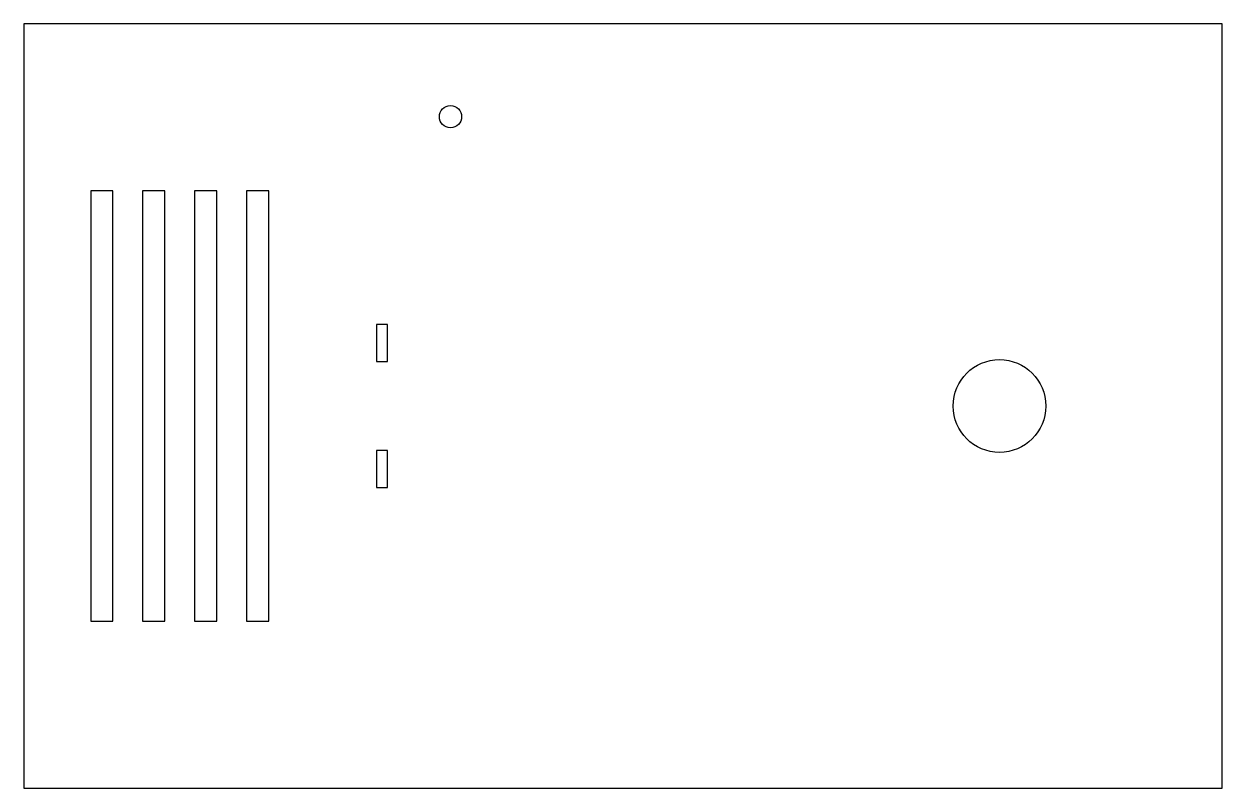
# Model space of a CAD drawing. Header units: millimetres. Extents: x 0 to 323, y 0 to 206.
import ezdxf

# ---------------------------------------------------------------- set-up
doc = ezdxf.new("R2010")
doc.units = ezdxf.units.MM

msp = doc.modelspace()

# ---------------------------------------------------------------- linework, layer by layer
at = {"layer": 'CUT'}
for p, q in [((323, 206), (0, 206)), ((0, 206), (0, 0)), ((323, 0), (323, 206)), ((24, 161), (18, 161)), ((18, 161), (18, 45)), ((24, 45), (24, 161)), ((38, 161), (32, 161)), ((32, 161), (32, 45)), ((38, 45), (38, 161)), ((52, 161), (46, 161)), ((46, 161), (46, 45)), ((52, 45), (52, 161)), ((66, 161), (60, 161)), ((60, 161), (60, 45)), ((66, 45), (66, 161)), ((98, 125), (95, 125)), ((95, 125), (95, 115)), ((98, 115), (98, 125)), ((95, 115), (98, 115)), ((98, 91), (95, 91)), ((95, 91), (95, 81)), ((98, 81), (98, 91)), ((95, 81), (98, 81)), ((18, 45), (24, 45)), ((32, 45), (38, 45)), ((46, 45), (52, 45)), ((60, 45), (66, 45)), ((0, 0), (323, 0))]:
    msp.add_line(p, q, dxfattribs=at)
for centre, radius in [((115, 181), 3), ((263, 103), 12.5)]:
    msp.add_circle(centre, radius, dxfattribs=at)

doc.saveas('drawing.dxf')
